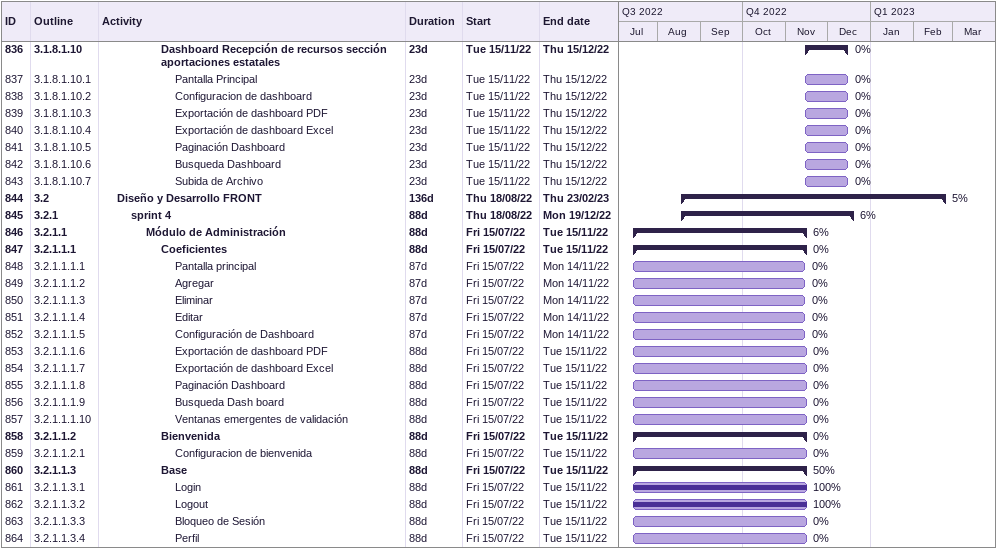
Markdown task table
| ID | WBS | Task | Duration | Start | Finish | % complete |
|---|---|---|---|---|---|---|
| 836 | 3.1.8.1.10 | **Dashboard Recepción de recursos sección aportaciones estatales** | 23d | 2022-11-15 | 2022-12-15 | 0 |
| 837 | 3.1.8.1.10.1 | Pantalla Principal | 23d | 2022-11-15 | 2022-12-15 | 0 |
| 838 | 3.1.8.1.10.2 | Configuracion de dashboard | 23d | 2022-11-15 | 2022-12-15 | 0 |
| 839 | 3.1.8.1.10.3 | Exportación de dashboard PDF | 23d | 2022-11-15 | 2022-12-15 | 0 |
| 840 | 3.1.8.1.10.4 | Exportación de dashboard Excel | 23d | 2022-11-15 | 2022-12-15 | 0 |
| 841 | 3.1.8.1.10.5 | Paginación Dashboard | 23d | 2022-11-15 | 2022-12-15 | 0 |
| 842 | 3.1.8.1.10.6 | Busqueda Dashboard | 23d | 2022-11-15 | 2022-12-15 | 0 |
| 843 | 3.1.8.1.10.7 | Subida de Archivo | 23d | 2022-11-15 | 2022-12-15 | 0 |
| 844 | 3.2 | **Diseño y Desarrollo FRONT** | 136d | 2022-08-18 | 2023-02-23 | 5 |
| 845 | 3.2.1 | **sprint 4** | 88d | 2022-08-18 | 2022-12-19 | 6 |
| 846 | 3.2.1.1 | **Módulo de Administración** | 88d | 2022-07-15 | 2022-11-15 | 6 |
| 847 | 3.2.1.1.1 | **Coeficientes** | 88d | 2022-07-15 | 2022-11-15 | 0 |
| 848 | 3.2.1.1.1.1 | Pantalla principal | 87d | 2022-07-15 | 2022-11-14 | 0 |
| 849 | 3.2.1.1.1.2 | Agregar | 87d | 2022-07-15 | 2022-11-14 | 0 |
| 850 | 3.2.1.1.1.3 | Eliminar | 87d | 2022-07-15 | 2022-11-14 | 0 |
| 851 | 3.2.1.1.1.4 | Editar | 87d | 2022-07-15 | 2022-11-14 | 0 |
| 852 | 3.2.1.1.1.5 | Configuración de Dashboard | 87d | 2022-07-15 | 2022-11-14 | 0 |
| 853 | 3.2.1.1.1.6 | Exportación de dashboard PDF | 88d | 2022-07-15 | 2022-11-15 | 0 |
| 854 | 3.2.1.1.1.7 | Exportación de dashboard Excel | 88d | 2022-07-15 | 2022-11-15 | 0 |
| 855 | 3.2.1.1.1.8 | Paginación Dashboard | 88d | 2022-07-15 | 2022-11-15 | 0 |
| 856 | 3.2.1.1.1.9 | Busqueda Dash board | 88d | 2022-07-15 | 2022-11-15 | 0 |
| 857 | 3.2.1.1.1.10 | Ventanas emergentes de validación | 88d | 2022-07-15 | 2022-11-15 | 0 |
| 858 | 3.2.1.1.2 | **Bienvenida** | 88d | 2022-07-15 | 2022-11-15 | 0 |
| 859 | 3.2.1.1.2.1 | Configuracion de bienvenida | 88d | 2022-07-15 | 2022-11-15 | 0 |
| 860 | 3.2.1.1.3 | **Base** | 88d | 2022-07-15 | 2022-11-15 | 50 |
| 861 | 3.2.1.1.3.1 | Login | 88d | 2022-07-15 | 2022-11-15 | 100 |
| 862 | 3.2.1.1.3.2 | Logout | 88d | 2022-07-15 | 2022-11-15 | 100 |
| 863 | 3.2.1.1.3.3 | Bloqueo de Sesión | 88d | 2022-07-15 | 2022-11-15 | 0 |
| 864 | 3.2.1.1.3.4 | Perfil | 88d | 2022-07-15 | 2022-11-15 | 0 |
